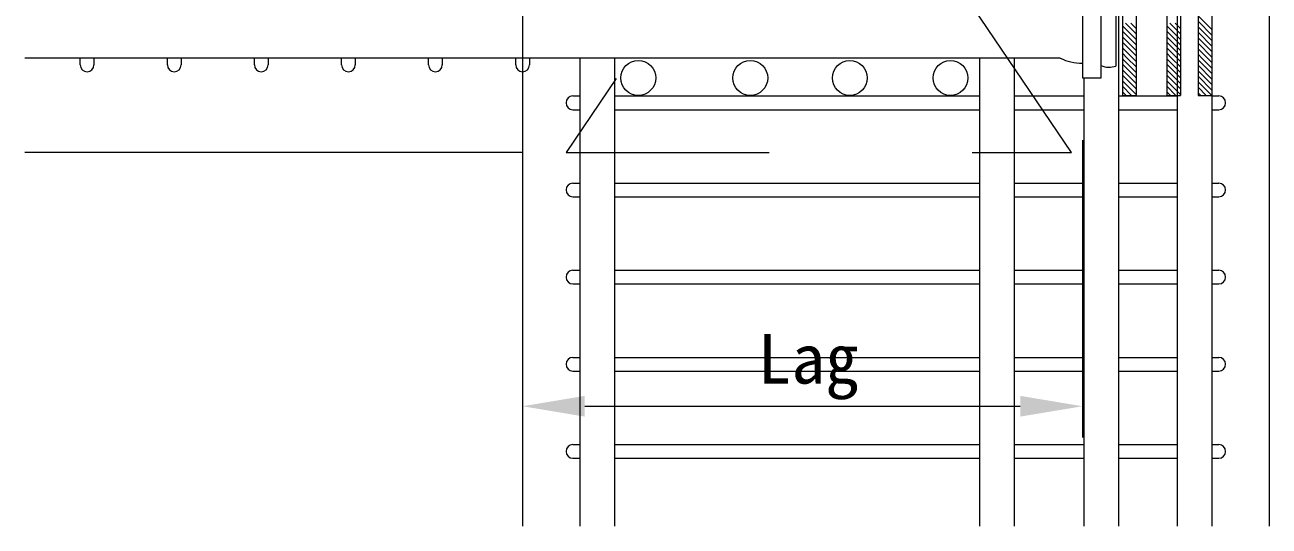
# Model space of a CAD drawing. Units: millimetres, scale not verified. Extents: x -25255 to 25671, y -15462 to 18552.
# Drawn here: x 18679 to 22356, y 585 to 2066 of the extents above; entities that cross this region are included whole.
import ezdxf
from ezdxf.enums import TextEntityAlignment as Align

# ---------------------------------------------------------------- set-up
doc = ezdxf.new("R2010")
doc.units = ezdxf.units.MM
doc.header["$LTSCALE"] = 100
doc.linetypes.add('DASHED_SPACED', pattern=[12, 6, -6])
doc.layers.add('C-2_メモ', color=7, linetype='Continuous', lineweight=18)
doc.layers.add('C-7', color=7, linetype='Continuous', lineweight=18)
doc.styles.add('ＭＳ ゴシック', font='')
doc.styles.get('ＭＳ ゴシック').set_extended_font_data('MS Gothic')

msp = doc.modelspace()

# ---------------------------------------------------------------- linework, layer by layer
at = {"layer": 'C-7'}
for p, q in [((20149.9, 3894.7), (20149.9, 1688.5)), ((21923, 3786.2), (21923, 1857.6)), ((21963.4, 3786.2), (21963.4, 1857.6)), ((22054.1, 3786.2), (22054.1, 1857.6)), ((22094.5, 3786.2), (22094.5, 1857.6)), ((22186.9, 3663), (22186.9, 1857.6)), ((22146.5, 3622.6), (22146.5, 1857.6)), ((21963.4, 2022.8), (21923, 2063.2)), ((21963.4, 2039), (21931.6, 2070.9)), ((21963.4, 2055.3), (21947.8, 2070.9)), ((22094.5, 2022.8), (22054.1, 2063.2)), ((22094.5, 2039), (22062.6, 2070.9)), ((22094.5, 2055.3), (22078.9, 2070.9)), ((22186.9, 2052.2), (22146.5, 2092.6)), ((22186.9, 2035.9), (22146.5, 2076.4)), ((22186.9, 2019.7), (22146.5, 2060.1)), ((21963.4, 2006.5), (21923, 2047)), ((21963.4, 1990.3), (21923, 2030.7)), ((22094.5, 2006.5), (22054.1, 2047)), ((22094.5, 1990.3), (22054.1, 2030.7)), ((22186.9, 2003.4), (22146.5, 2043.9)), ((22186.9, 1987.2), (22146.5, 2027.6)), ((21963.4, 1974), (21923, 2014.5)), ((21953.3, 1968), (21923, 1998.2)), ((22094.5, 1974), (22054.1, 2014.5)), ((22084.3, 1968), (22054.1, 1998.2)), ((22186.9, 1970.9), (22146.5, 2011.4)), ((22173.6, 1968), (22146.5, 1995.1)), ((21937, 1968), (21923, 1982)), ((21963.4, 1925.3), (21923, 1965.7)), ((21963.4, 1909), (21923, 1949.5)), ((21963.4, 1941.5), (21937, 1968)), ((21963.4, 1957.8), (21953.3, 1968)), ((22068.1, 1968), (22054.1, 1982)), ((22094.5, 1925.3), (22054.1, 1965.7)), ((22094.5, 1909), (22054.1, 1949.5)), ((22094.5, 1941.5), (22068.1, 1968)), ((22094.5, 1957.8), (22084.3, 1968)), ((22157.4, 1968), (22146.5, 1978.9)), ((22186.9, 1922.2), (22146.5, 1962.6)), ((22186.9, 1938.4), (22157.4, 1968)), ((22186.9, 1954.7), (22173.6, 1968)), ((21963.4, 1892.8), (21923, 1933.2)), ((21963.4, 1876.5), (21923, 1917)), ((22094.5, 1892.8), (22054.1, 1933.2)), ((22094.5, 1876.5), (22054.1, 1917)), ((22186.9, 1905.9), (22146.5, 1946.4)), ((22186.9, 1889.7), (22146.5, 1930.1)), ((22186.9, 1873.4), (22146.5, 1913.9)), ((21963.4, 1860.3), (21923, 1900.7)), ((21949.8, 1857.6), (21923, 1884.5)), ((22094.5, 1860.3), (22054.1, 1900.7)), ((22080.9, 1857.6), (22054.1, 1884.5)), ((22186.5, 1857.6), (22146.5, 1897.6)), ((22170.2, 1857.6), (22146.5, 1881.4)), ((21933.6, 1857.6), (21923, 1868.2)), ((21923, 1857.6), (21963.4, 1857.6)), ((22064.6, 1857.6), (22054.1, 1868.2)), ((22054.1, 1857.6), (22094.5, 1857.6)), ((22154, 1857.6), (22146.5, 1865.1)), ((22146.5, 1857.6), (22186.9, 1857.6)), ((21804.5, 1725.3), (21804.5, 847.5)), ((20149.9, 1504.7), (20149.9, 847.5)), ((20333.8, 939.4), (21620.7, 939.4))]:
    msp.add_line(p, q, dxfattribs=at)
at = {"layer": 'C-7', "color": 5, "linetype": 'DASHED_SPACED'}
for p, q in [((20278.6, 3894.7), (20278.6, 1688.5)), ((21772.2, 1688.5), (20278.6, 3894.7)), ((21772.2, 3894.7), (20278.6, 1688.5)), ((21772.2, 3894.7), (21772.2, 1688.5)), ((20278.6, 1688.5), (21772.2, 1688.5))]:
    msp.add_line(p, q, dxfattribs=at)
at = {"layer": 'C-7', "color": 5}
for p, q in [((22356.1, 3894.7), (22356.1, 585.4)), ((18842.7, 1947.7), (18842.7, 1968)), ((18883.2, 1968), (18883.2, 1947.7)), ((19100.1, 1947.7), (19100.1, 1968)), ((19140.6, 1968), (19140.6, 1947.7)), ((19357.5, 1947.7), (19357.5, 1968)), ((19398, 1968), (19398, 1947.7)), ((19614.9, 1947.7), (19614.9, 1968)), ((19655.4, 1968), (19655.4, 1947.7)), ((19872.3, 1947.7), (19872.3, 1968)), ((19912.7, 1968), (19912.7, 1947.7)), ((20129.7, 1947.7), (20129.7, 1968)), ((20170.1, 1968), (20170.1, 1947.7)), ((20298.8, 1855.8), (20319, 1855.8)), ((20422, 1855.8), (21500.1, 1855.8)), ((21603.1, 1855.8), (21808.2, 1855.8)), ((21911.2, 1855.8), (22084, 1855.8)), ((22186.9, 1855.8), (22207.2, 1855.8)), ((20298.8, 1815.4), (20319, 1815.4)), ((20422, 1815.4), (21500.1, 1815.4)), ((21603.1, 1815.4), (21808.2, 1815.4)), ((21911.2, 1815.4), (22084, 1815.4)), ((22186.9, 1815.4), (22207.2, 1815.4)), ((20149.9, 1688.5), (18679.1, 1688.5)), ((20149.9, 1688.5), (20149.9, 585.4)), ((20298.8, 1598.4), (20319, 1598.4)), ((20422, 1598.4), (21500.1, 1598.4)), ((21603.1, 1598.4), (21808.2, 1598.4)), ((21911.2, 1598.4), (22084, 1598.4)), ((22186.9, 1598.4), (22207.2, 1598.4)), ((20298.8, 1558), (20319, 1558)), ((20422, 1558), (21500.1, 1558)), ((21603.1, 1558), (21808.2, 1558)), ((21911.2, 1558), (22084, 1558)), ((22186.9, 1558), (22207.2, 1558)), ((20298.8, 1341), (20319, 1341)), ((20422, 1341), (21500.1, 1341)), ((21603.1, 1341), (21808.2, 1341)), ((21911.2, 1341), (22084, 1341)), ((22186.9, 1341), (22207.2, 1341)), ((20298.8, 1300.6), (20319, 1300.6)), ((20422, 1300.6), (21500.1, 1300.6)), ((21603.1, 1300.6), (21808.2, 1300.6)), ((21911.2, 1300.6), (22084, 1300.6)), ((22186.9, 1300.6), (22207.2, 1300.6)), ((20298.8, 1083.6), (20319, 1083.6)), ((20422, 1083.6), (21500.1, 1083.6)), ((21603.1, 1083.6), (21808.2, 1083.6)), ((21911.2, 1083.6), (22084, 1083.6)), ((22186.9, 1083.6), (22207.2, 1083.6)), ((20298.8, 1043.2), (20319, 1043.2)), ((20422, 1043.2), (21500.1, 1043.2)), ((21603.1, 1043.2), (21808.2, 1043.2)), ((21911.2, 1043.2), (22084, 1043.2)), ((22186.9, 1043.2), (22207.2, 1043.2)), ((20298.8, 826.3), (20319, 826.3)), ((20422, 826.3), (21500.1, 826.3)), ((21603.1, 826.3), (21808.2, 826.3)), ((21911.2, 826.3), (22084, 826.3)), ((22186.9, 826.3), (22207.2, 826.3)), ((20298.8, 785.8), (20319, 785.8)), ((20422, 785.8), (21500.1, 785.8)), ((21603.1, 785.8), (21808.2, 785.8)), ((21911.2, 785.8), (22084, 785.8)), ((22186.9, 785.8), (22207.2, 785.8))]:
    msp.add_line(p, q, dxfattribs=at)
at = {"layer": 'C-7', "color": 1}
for p, q in [((21911.2, 3448.1), (21911.2, 585.4)), ((22084, 2174), (22084, 585.4)), ((21804.5, 2129.7), (21804.5, 1909.1)), ((21859.7, 1909.1), (21859.7, 2129.7)), ((21903.2, 2094.6), (21903.2, 1944.2)), ((21738.4, 1968), (18679.1, 1968)), ((20319, 1968), (20319, 585.4)), ((20422, 1968), (20422, 585.4)), ((21500.1, 1968), (21500.1, 585.4)), ((21603.1, 1968), (21603.1, 585.4)), ((21804.5, 1909.1), (21859.7, 1909.1)), ((21808.2, 1909.1), (21808.2, 585.4)), ((22186.9, 1857.6), (22186.9, 585.4))]:
    msp.add_line(p, q, dxfattribs=at)
at = {"layer": 'C-7', "color": 5}
for centre in [(20491.9, 1909.1), (20822.8, 1909.1), (21116.9, 1909.1), (21414.4, 1909.1)]:
    msp.add_circle(centre, 51.5, dxfattribs=at)
at = {"layer": 'C-7', "color": 1}
for centre, radius, start, end in [((21800.6, 2088.8), 135.9, 242.7277, 271.6467), ((21883.1, 2004), 63.1, 248.2389, 288.618)]:
    msp.add_arc(centre, radius, start, end, dxfattribs=at)
at = {"layer": 'C-7', "color": 5}
for centre, start, end in [((18863, 1947.7), 180, 270), ((18863, 1947.7), 270, 0), ((19120.4, 1947.7), 180, 270), ((19120.4, 1947.7), 270, 0), ((19377.7, 1947.7), 180, 270), ((19377.7, 1947.7), 270, 0), ((19635.1, 1947.7), 180, 270), ((19635.1, 1947.7), 270, 0), ((19892.5, 1947.7), 180, 270), ((19892.5, 1947.7), 270, 0), ((20149.9, 1947.7), 180, 270), ((20149.9, 1947.7), 270, 0), ((20298.8, 1835.6), 90, 180), ((22207.2, 1835.6), 0, 90), ((20298.8, 1835.6), 180, 270), ((22207.2, 1835.6), 270, 0), ((20298.8, 1578.2), 90, 180), ((22207.2, 1578.2), 0, 90), ((20298.8, 1578.2), 180, 270), ((22207.2, 1578.2), 270, 0), ((20298.8, 1320.8), 90, 180), ((22207.2, 1320.8), 0, 90), ((20298.8, 1320.8), 180, 270), ((22207.2, 1320.8), 270, 0), ((20298.8, 1063.4), 90, 180), ((22207.2, 1063.4), 0, 90), ((20298.8, 1063.4), 180, 270), ((22207.2, 1063.4), 270, 0), ((20298.8, 806), 90, 180), ((22207.2, 806), 0, 90), ((20298.8, 806), 180, 270), ((22207.2, 806), 270, 0)]:
    msp.add_arc(centre, 20.2, start, end, dxfattribs=at)
at = {"layer": 'C-7'}
for points in [[(20333.8, 970.1), (20333.8, 908.8), (20149.9, 939.4)], [(21620.7, 970.1), (21620.7, 908.8), (21804.5, 939.4)]]:
    msp.add_solid(points, dxfattribs=at)

# ---------------------------------------------------------------- texts
at = {"layer": 'C-2_メモ', "style": 'ＭＳ ゴシック'}
msp.add_text('Lag', height=146.6, dxfattribs=at).set_placement((20844.6, 962.6), align=Align.BOTTOM_LEFT)

doc.saveas('drawing.dxf')
